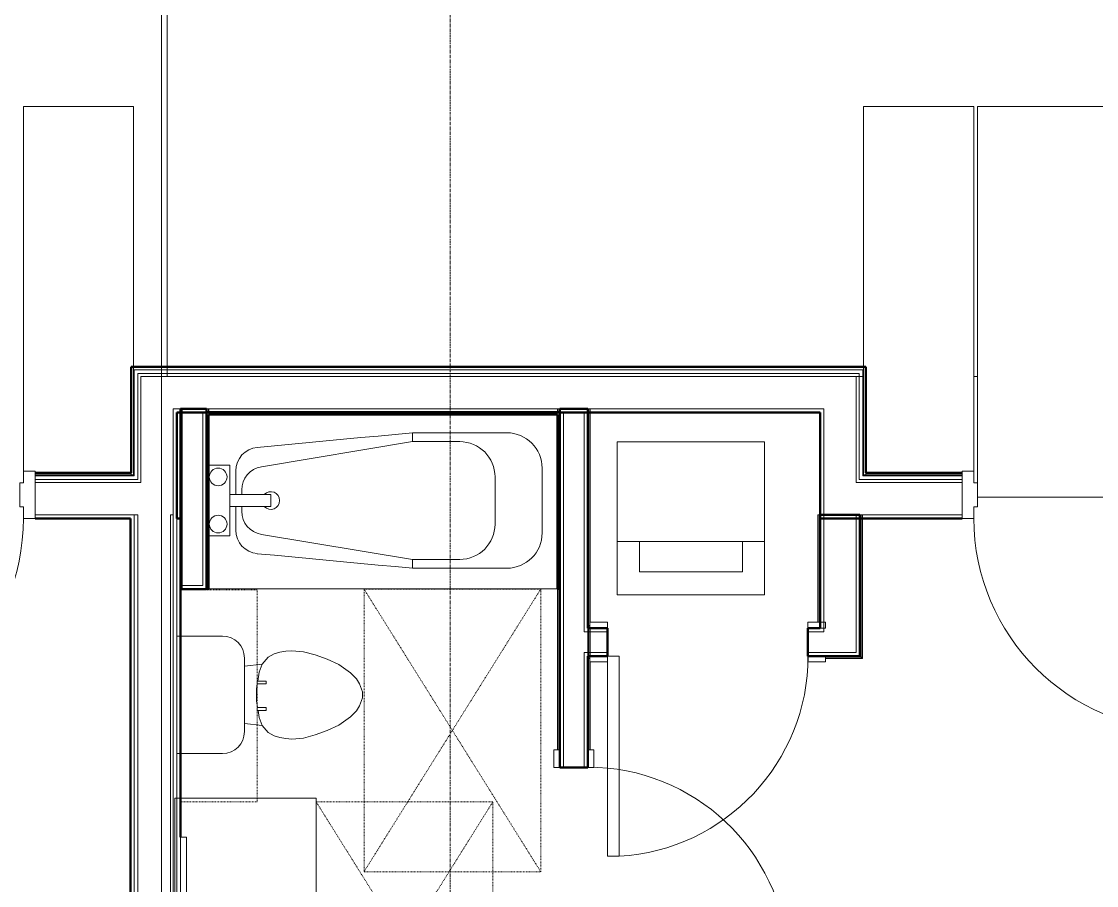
# Model space of a CAD drawing. Header units: inches. Extents: x -4235 to -464, y 9767 to 12344.
# Drawn here: x -3227.1 to -3044.6, y 11560.3 to 11707 of the extents above; entities that cross this region are included whole.
import ezdxf

# ---------------------------------------------------------------- set-up
doc = ezdxf.new("R2010")
doc.units = ezdxf.units.IN
doc.header["$MEASUREMENT"] = 0
doc.linetypes.add('Dash', pattern=[0.25, 0.125, -0.125])
doc.linetypes.add('Grid Line 1_2_', pattern=[0.875, 0.5, -0.125, 0.125, -0.125])
for name, color, linetype, lineweight in [('0-1', 7, 'Continuous', 5), ('0-2', 10, 'Continuous', 9), ('0-3', 7, 'Continuous', 9), ('A-DOOR-1', 7, 'Continuous', 9), ('A-DOOR-2', 130, 'Continuous', 20), ('A-DOOR-FRAM-1', 130, 'Continuous', 20), ('A-FLOR-2', 254, 'Continuous', 9), ('A-FLOR-3', 7, 'Continuous', 9), ('A-FLOR-4', 192, 'Continuous', 9), ('A-GENM-HDLN-1', 7, 'Dash', 9), ('A-WALL-1', 250, 'Continuous', 50), ('A-WALL-2', 50, 'Continuous', 13), ('A-WALL-3', 10, 'Continuous', 9), ('A-WALL-4', 254, 'Continuous', 9), ('A-WALL-5', 7, 'Continuous', 9), ('I-WALL-1', 250, 'Continuous', 50), ('I-WALL-2', 10, 'Continuous', 9), ('I-WALL-3', 254, 'Continuous', 9), ('P-SANR-FIXT-1', 7, 'Continuous', 9), ('P-SANR-FIXT-2', 254, 'Continuous', 9), ('P-SANR-FIXT-3', 10, 'Continuous', 9), ('Q-CASE-1', 254, 'Continuous', 9), ('Q-CASE-2', 7, 'Continuous', 9), ('Q-CASE-3', 7, 'Dash', 9), ('Q-CASE-4', 10, 'Continuous', 9), ('S-GRID-1', 1, 'Grid Line 1_2_', 9)]:
    doc.layers.add(name, color=color, linetype=linetype, lineweight=lineweight)

# ---------------------------------------------------------------- blocks, each defined once
blk = doc.blocks.new('Basic Wall _ INT - W4BØF - _5_8 GYP - 2X4 WOOD_BATT_ - 5_8 GYP_ - ___-2682511-BACKGROUND - 2ND FLOOR')
at = {"layer": 'A-WALL-3'}
for p, q in [((-3136.05, 11641.24), (-3136.11, 11641.24)), ((-3136.11, 11641.24), (-3135.82, 11641.24)), ((-3135.9, 11641.24), (-3136.05, 11641.24)), ((-3136.05, 11641.24), (-3136.05, 11640.65)), ((-3135.84, 11641.24), (-3135.9, 11641.24)), ((-3135.82, 11641.24), (-3135.74, 11641.24)), ((-3135.74, 11641.24), (-3135.7, 11641.24)), ((-3135.7, 11641.24), (-3135.72, 11641.24)), ((-3135.7, 11640.65), (-3135.7, 11641.24)), ((-3135.7, 11580.31), (-3135.7, 11583.31)), ((-3135.7, 11543.31), (-3135.7, 11546.31)), ((-3136.05, 11515.35), (-3136.05, 11515.23)), ((-3136.05, 11515.23), (-3136.05, 11515.14)), ((-3136.05, 11515.14), (-3136.05, 11515.08)), ((-3136.05, 11514.94), (-3136.05, 11510.19)), ((-3135.7, 11510.19), (-3135.7, 11514.94)), ((-3136.05, 11510.04), (-3136.05, 11509.99)), ((-3136.05, 11509.98), (-3136.05, 11509.9)), ((-3136.05, 11509.89), (-3136.05, 11509.78)), ((-3136.11, 11481.03), (-3136.05, 11481.09)), ((-3136.05, 11481.09), (-3135.9, 11481.23)), ((-3135.9, 11481.24), (-3135.84, 11481.3)), ((-3135.72, 11481.42), (-3135.7, 11481.44))]:
    blk.add_line(p, q, dxfattribs=at)
at = {"layer": 'A-WALL-4'}
for p, q in [((-3136.11, 11641.24), (-3136.11, 11640.65)), ((-3135.82, 11641.24), (-3135.82, 11640.65)), ((-3136.05, 11610.65), (-3136.05, 11583.31)), ((-3135.7, 11583.31), (-3135.7, 11610.65)), ((-3136.05, 11543.31), (-3136.05, 11515.35)), ((-3135.7, 11514.94), (-3135.7, 11543.31)), ((-3136.11, 11515.35), (-3136.11, 11515.23)), ((-3136.11, 11515.23), (-3136.11, 11515.14)), ((-3136.11, 11515.14), (-3136.11, 11515.08)), ((-3136.11, 11514.94), (-3136.11, 11510.19)), ((-3135.82, 11514.94), (-3135.82, 11514.33)), ((-3135.82, 11514.31), (-3135.82, 11510.21)), ((-3136.11, 11510.04), (-3136.11, 11509.99)), ((-3136.11, 11509.98), (-3136.11, 11509.9)), ((-3136.11, 11509.89), (-3136.11, 11509.78)), ((-3135.7, 11481.44), (-3135.7, 11510.19)), ((-3136.05, 11509.78), (-3136.05, 11481.09))]:
    blk.add_line(p, q, dxfattribs=at)
at = {"layer": 'A-WALL-5'}
for p, q in [((-3136.11, 11610.65), (-3136.11, 11583.31)), ((-3135.82, 11610.65), (-3135.82, 11583.31)), ((-3136.11, 11543.31), (-3136.11, 11515.35)), ((-3135.82, 11543.31), (-3135.82, 11514.94)), ((-3135.82, 11510.19), (-3135.82, 11481.31)), ((-3136.11, 11509.78), (-3136.11, 11481.03))]:
    blk.add_line(p, q, dxfattribs=at)
at = {"layer": 'A-WALL-5', "flags": 128}
for points in [[(-3135.82, 11481.31), (-3135.84, 11481.29), (-3135.9, 11481.24), (-3135.99, 11481.15), (-3136.11, 11481.03)], [(-3135.74, 11481.4), (-3135.76, 11481.38), (-3135.78, 11481.36), (-3135.8, 11481.34), (-3135.81, 11481.33), (-3135.82, 11481.32), (-3135.82, 11481.31)]]:
    blk.add_lwpolyline(points, dxfattribs=at)
blk = doc.blocks.new('Basic Wall _ INT - W4BØF - _5_8 GYP - 2X4 WOOD_BATT_ - 5_8 GYP_ - ___-2682512-BACKGROUND - 2ND FLOOR')
at = {"layer": 'A-WALL-3'}
for p, q in [((-3130.95, 11641.24), (-3130.91, 11641.24)), ((-3130.92, 11641.24), (-3130.95, 11641.24)), ((-3130.95, 11640.61), (-3130.95, 11641.24)), ((-3130.91, 11641.24), (-3130.82, 11641.24)), ((-3130.82, 11641.24), (-3130.54, 11641.24)), ((-3130.75, 11641.24), (-3130.81, 11641.24)), ((-3130.6, 11641.24), (-3130.74, 11641.24)), ((-3130.54, 11641.24), (-3130.6, 11641.24)), ((-3130.6, 11641.24), (-3130.6, 11640.61)), ((-3130.95, 11599.24), (-3130.95, 11603.99)), ((-3130.6, 11603.99), (-3130.6, 11599.24)), ((-3130.95, 11580.31), (-3130.95, 11583.31)), ((-3130.95, 11543.69), (-3130.95, 11544.4)), ((-3130.95, 11543.31), (-3130.95, 11543.69)), ((-3130.95, 11538.94), (-3130.95, 11543.31)), ((-3130.6, 11543.31), (-3130.6, 11538.94)), ((-3130.6, 11538.79), (-3130.6, 11538.74)), ((-3130.6, 11538.73), (-3130.6, 11538.65)), ((-3130.6, 11538.63), (-3130.6, 11538.53)), ((-3130.6, 11515.34), (-3130.6, 11515.23)), ((-3130.95, 11510.19), (-3130.95, 11514.94)), ((-3130.6, 11515.22), (-3130.6, 11515.14)), ((-3130.6, 11515.13), (-3130.6, 11515.08)), ((-3130.6, 11514.94), (-3130.6, 11514.31)), ((-3130.6, 11514.29), (-3130.6, 11510.81)), ((-3130.6, 11510.81), (-3130.6, 11510.19)), ((-3130.6, 11510.04), (-3130.6, 11509.99)), ((-3130.6, 11509.97), (-3130.6, 11509.9)), ((-3130.6, 11509.88), (-3130.6, 11509.78)), ((-3130.95, 11486.19), (-3130.92, 11486.21)), ((-3130.81, 11486.33), (-3130.75, 11486.39)), ((-3130.74, 11486.4), (-3130.6, 11486.54)), ((-3130.6, 11486.54), (-3130.54, 11486.6))]:
    blk.add_line(p, q, dxfattribs=at)
at = {"layer": 'A-WALL-4'}
for p, q in [((-3130.82, 11640.61), (-3130.82, 11641.24)), ((-3130.54, 11641.24), (-3130.54, 11640.61)), ((-3130.95, 11603.99), (-3130.95, 11640.61)), ((-3130.6, 11640.61), (-3130.6, 11604.99)), ((-3130.82, 11603.39), (-3130.82, 11603.99)), ((-3130.82, 11599.26), (-3130.82, 11603.36)), ((-3130.54, 11603.99), (-3130.54, 11599.24)), ((-3130.95, 11583.31), (-3130.95, 11599.24)), ((-3130.6, 11598.25), (-3130.6, 11583.31)), ((-3130.82, 11539.56), (-3130.82, 11543.31)), ((-3130.54, 11543.31), (-3130.54, 11538.94)), ((-3130.82, 11538.94), (-3130.82, 11539.54)), ((-3130.95, 11514.94), (-3130.95, 11538.94)), ((-3130.6, 11538.53), (-3130.6, 11515.35)), ((-3130.54, 11538.79), (-3130.54, 11538.74)), ((-3130.54, 11538.73), (-3130.54, 11538.65)), ((-3130.54, 11538.63), (-3130.54, 11538.53)), ((-3130.54, 11515.34), (-3130.54, 11515.23)), ((-3130.82, 11514.31), (-3130.82, 11514.94)), ((-3130.82, 11510.81), (-3130.82, 11514.31)), ((-3130.54, 11515.22), (-3130.54, 11515.14)), ((-3130.54, 11515.13), (-3130.54, 11515.08)), ((-3130.54, 11514.93), (-3130.54, 11514.31)), ((-3130.54, 11514.29), (-3130.54, 11510.81)), ((-3130.95, 11486.19), (-3130.95, 11510.19)), ((-3130.82, 11510.19), (-3130.82, 11510.81)), ((-3130.54, 11510.81), (-3130.54, 11510.19)), ((-3130.54, 11510.04), (-3130.54, 11509.99)), ((-3130.54, 11509.97), (-3130.54, 11509.9)), ((-3130.54, 11509.88), (-3130.54, 11509.78)), ((-3130.6, 11509.78), (-3130.6, 11486.54))]:
    blk.add_line(p, q, dxfattribs=at)
at = {"layer": 'A-WALL-5'}
for p, q in [((-3130.82, 11603.99), (-3130.82, 11640.61)), ((-3130.54, 11640.61), (-3130.54, 11604.99)), ((-3130.82, 11583.31), (-3130.82, 11599.24)), ((-3130.54, 11598.24), (-3130.54, 11583.31)), ((-3130.82, 11514.94), (-3130.82, 11538.94)), ((-3130.54, 11538.53), (-3130.54, 11515.35)), ((-3130.82, 11486.31), (-3130.82, 11510.19)), ((-3130.54, 11509.78), (-3130.54, 11486.6))]:
    blk.add_line(p, q, dxfattribs=at)
at = {"layer": 'A-WALL-5', "flags": 128}
for points in [[(-3130.82, 11486.31), (-3130.83, 11486.31), (-3130.83, 11486.3), (-3130.85, 11486.29), (-3130.86, 11486.27), (-3130.88, 11486.25), (-3130.91, 11486.23)], [(-3130.54, 11486.6), (-3130.65, 11486.48), (-3130.75, 11486.39), (-3130.8, 11486.33), (-3130.82, 11486.31)]]:
    blk.add_lwpolyline(points, dxfattribs=at)
blk = doc.blocks.new('SWING - SINGLE - FLUSH - 2-10 x 6-8 - PRIVACY-3199407-BACKGROUND - 2ND FLOOR')
at = {"layer": 'A-DOOR-1'}
blk.add_arc((17, 2.37), 34.07, 93.3657, 180, dxfattribs=at)
at = {"layer": 'A-DOOR-2'}
for p, q in [((15, 2.37), (15, 36.38)), ((17, 36.38), (15, 36.38)), ((17, 2.37), (17, 36.38)), ((17, 2.37), (15, 2.37))]:
    blk.add_line(p, q, dxfattribs=at)
at = {"layer": 'A-DOOR-FRAM-1'}
for p, q in [((-17, 3.37), (-20, 3.37)), ((-20, 3.37), (-20, 2.37)), ((-20, 2.37), (-17, 2.37)), ((-17, 2.37), (-17, 3.37)), ((20, 3.37), (17, 3.37)), ((17, 3.37), (17, 2.37)), ((17, 2.37), (20, 2.37)), ((20, 2.37), (20, 3.37)), ((-17, -2.38), (-20, -2.38)), ((-20, -2.38), (-20, -3.38)), ((-20, -3.38), (-17, -3.38)), ((-17, -3.38), (-17, -2.38)), ((20, -2.38), (17, -2.38)), ((17, -2.38), (17, -3.38)), ((17, -3.38), (20, -3.38)), ((20, -3.38), (20, -2.38))]:
    blk.add_line(p, q, dxfattribs=at)
blk = doc.blocks.new('Basic Wall _ INT - W6BØF - _5_8 GYP - 2X6 WOOD_BATT_ - 5_8 GYP_ - ___-2695674-BACKGROUND - 2ND FLOOR')
at = {"layer": 'A-WALL-3'}
for p, q in [((-3084.75, 11623.24), (-3084.71, 11623.24)), ((-3084.72, 11623.24), (-3084.75, 11623.24)), ((-3084.75, 11622.61), (-3084.75, 11623.24)), ((-3084.71, 11623.24), (-3084.62, 11623.24)), ((-3084.62, 11623.24), (-3084.34, 11623.24)), ((-3084.55, 11623.24), (-3084.61, 11623.24)), ((-3084.4, 11623.24), (-3084.54, 11623.24)), ((-3084.34, 11623.24), (-3084.4, 11623.24)), ((-3084.4, 11623.24), (-3084.4, 11622.61)), ((-3084.75, 11599.24), (-3084.72, 11599.22)), ((-3084.61, 11599.1), (-3084.55, 11599.04)), ((-3084.54, 11599.03), (-3084.4, 11598.89)), ((-3084.4, 11598.89), (-3084.34, 11598.83))]:
    blk.add_line(p, q, dxfattribs=at)
at = {"layer": 'A-WALL-4'}
for p, q in [((-3084.62, 11622.61), (-3084.62, 11623.24)), ((-3084.34, 11623.24), (-3084.34, 11622.61)), ((-3084.75, 11599.24), (-3084.75, 11622.61)), ((-3084.4, 11622.61), (-3084.4, 11598.89))]:
    blk.add_line(p, q, dxfattribs=at)
at = {"layer": 'A-WALL-5'}
for p, q in [((-3084.62, 11599.11), (-3084.62, 11622.61)), ((-3084.34, 11622.61), (-3084.34, 11598.83)), ((-3084.71, 11599.2), (-3084.75, 11599.24))]:
    blk.add_line(p, q, dxfattribs=at)
at = {"layer": 'A-WALL-5', "flags": 128}
for points in [[(-3084.62, 11599.11), (-3084.63, 11599.12), (-3084.63, 11599.13), (-3084.65, 11599.14), (-3084.66, 11599.16), (-3084.68, 11599.18), (-3084.71, 11599.2)], [(-3084.34, 11598.83), (-3084.45, 11598.95), (-3084.55, 11599.04), (-3084.6, 11599.09), (-3084.62, 11599.11)]]:
    blk.add_lwpolyline(points, dxfattribs=at)
blk = doc.blocks.new('Basic Wall _ INT - W6BØF - _5_8 GYP - 2X6 WOOD_BATT_ - 5_8 GYP_ - ___-2695675-BACKGROUND - 2ND FLOOR')
at = {"layer": 'A-WALL-3'}
blk.add_line((-3091.5, 11622.61), (-3091.5, 11623.24), dxfattribs=at)
at = {"layer": 'A-WALL-4'}
for p, q in [((-3091.85, 11623.24), (-3091.91, 11623.24)), ((-3091.7, 11623.24), (-3091.85, 11623.24)), ((-3091.85, 11623.24), (-3091.85, 11604.99)), ((-3091.64, 11623.24), (-3091.7, 11623.24)), ((-3091.5, 11623.24), (-3091.52, 11623.24)), ((-3091.5, 11604.99), (-3091.5, 11622.61))]:
    blk.add_line(p, q, dxfattribs=at)
at = {"layer": 'A-WALL-5'}
for p, q in [((-3091.91, 11623.24), (-3091.62, 11623.24)), ((-3091.91, 11623.24), (-3091.91, 11604.99)), ((-3091.62, 11623.24), (-3091.62, 11604.99)), ((-3091.62, 11623.24), (-3091.54, 11623.24)), ((-3091.54, 11623.24), (-3091.5, 11623.24))]:
    blk.add_line(p, q, dxfattribs=at)
blk = doc.blocks.new('Basic Wall _ INT - W4BØF - _5_8 GYP - 2X4 WOOD_BATT_ - 5_8 GYP_ - ___-2682524-BACKGROUND - 2ND FLOOR')
at = {"layer": 'A-WALL-3'}
for p, q in [((-3130.95, 11604.11), (-3130.95, 11604.4)), ((-3130.95, 11604.4), (-3130.95, 11604.34)), ((-3130.95, 11604.34), (-3130.95, 11604.2)), ((-3130.95, 11604.19), (-3130.95, 11604.13)), ((-3130.95, 11604.05), (-3130.95, 11604.11)), ((-3130.95, 11604.01), (-3130.95, 11603.99)), ((-3130.71, 11604.34), (-3130.65, 11604.34))]:
    blk.add_line(p, q, dxfattribs=at)
at = {"layer": 'A-WALL-4'}
for p, q in [((-3130.95, 11604.03), (-3130.95, 11604.05)), ((-3130.95, 11603.99), (-3130.95, 11604.03)), ((-3130.62, 11603.99), (-3130.95, 11603.99)), ((-3130.71, 11604.4), (-3130.65, 11604.4))]:
    blk.add_line(p, q, dxfattribs=at)
at = {"layer": 'A-WALL-5'}
blk.add_line((-3130.62, 11604.11), (-3130.95, 11604.11), dxfattribs=at)
blk = doc.blocks.new('Basic Wall _ INT - W4BØF - _5_8 GYP - 2X4 WOOD_BATT_ - 5_8 GYP_ - ___-2682523-BACKGROUND - 2ND FLOOR')
at = {"layer": 'A-WALL-3'}
for p, q in [((-3130.95, 11599.24), (-3130.95, 11599.22)), ((-3130.95, 11599.11), (-3130.95, 11599.18)), ((-3130.95, 11598.83), (-3130.95, 11599.11)), ((-3130.95, 11599.1), (-3130.95, 11599.04)), ((-3130.95, 11599.03), (-3130.95, 11598.89)), ((-3130.95, 11598.89), (-3130.95, 11598.83)), ((-3130.72, 11598.89), (-3130.65, 11598.89)), ((-3090.62, 11599.24), (-3093.62, 11599.24)), ((-3084.72, 11599.22), (-3084.75, 11599.24)), ((-3084.55, 11599.04), (-3084.61, 11599.1)), ((-3084.4, 11598.89), (-3084.54, 11599.03)), ((-3084.34, 11598.83), (-3084.4, 11598.89))]:
    blk.add_line(p, q, dxfattribs=at)
at = {"layer": 'A-WALL-4'}
for p, q in [((-3130.95, 11599.2), (-3130.95, 11599.24)), ((-3130.62, 11599.24), (-3130.95, 11599.24)), ((-3130.95, 11599.18), (-3130.95, 11599.2)), ((-3130.72, 11598.83), (-3130.65, 11598.83)), ((-3084.75, 11599.24), (-3090.62, 11599.24)), ((-3090.62, 11598.89), (-3084.4, 11598.89))]:
    blk.add_line(p, q, dxfattribs=at)
at = {"layer": 'A-WALL-5'}
for p, q in [((-3130.95, 11599.11), (-3130.62, 11599.11)), ((-3090.62, 11599.11), (-3084.62, 11599.11)), ((-3090.62, 11598.83), (-3084.34, 11598.83)), ((-3084.75, 11599.24), (-3084.71, 11599.2))]:
    blk.add_line(p, q, dxfattribs=at)
at = {"layer": 'A-WALL-5', "flags": 128}
for points in [[(-3084.71, 11599.2), (-3084.68, 11599.18), (-3084.66, 11599.16), (-3084.65, 11599.14), (-3084.63, 11599.13), (-3084.63, 11599.12), (-3084.62, 11599.11)], [(-3084.62, 11599.11), (-3084.6, 11599.09), (-3084.55, 11599.04), (-3084.45, 11598.95), (-3084.34, 11598.83)]]:
    blk.add_lwpolyline(points, dxfattribs=at)
blk = doc.blocks.new('Stacked Washer and Dryer - 26_x25_ - Private-1372850-BACKGROUND - 2ND FLOOR')
at = {"layer": 'P-SANR-FIXT-1'}
for p, q in [((0, 12.5), (26, 12.5)), ((0, 12.5), (0, -12.5)), ((16.90625, -12.5), (16.90625, 12.5)), ((26, 12.5), (26, -12.5)), ((22.09375, 8.75), (16.90625, 8.75)), ((22.09375, -8.75), (22.09375, 8.75)), ((16.90625, -8.75), (22.09375, -8.75)), ((26, -12.5), (0, -12.5))]:
    blk.add_line(p, q, dxfattribs=at)
blk = doc.blocks.new('Toilet-Domestic-3D - Toilet-Domestic-3D-V134-BACKGROUND - 2ND FLOOR')
at = {"layer": 'P-SANR-FIXT-1'}
for p, q in [((-9.98, 11.75), (-9.98, 18.85)), ((9.98, 18.85), (9.98, 11.75)), ((6.25, 8.02), (-6.25, 8.02)), ((-4.86, 8.02), (-5.21, 5)), ((4.86, 8.02), (5.21, 5)), ((-3.84, 5.5), (-5.21, 5)), ((-2.65, 5.71), (-3.84, 5.5)), ((-1, 6), (-2.16, 5.8)), ((1, 6), (-1, 6)), ((1.85, 5.85), (1, 6)), ((3.84, 5.5), (2.34, 5.76)), ((5.21, 5), (3.84, 5.5)), ((-6.4, 4), (-6.97, 3)), ((-5.21, 5), (-6.4, 4)), ((6.4, 4), (5.21, 5)), ((6.97, 3), (6.4, 4)), ((-7.24, 2), (-7.41, 1)), ((-6.97, 3), (-7.24, 2)), ((7.24, 2), (6.97, 3)), ((7.41, 1), (7.24, 2)), ((-7.41, 1), (-7.5, 0)), ((-7.5, 0), (-7.33, -1.99)), ((7.33, -1.99), (7.5, 0)), ((7.5, 0), (7.41, 1)), ((-7.33, -1.99), (-6.79, -4)), ((6.79, -4), (7.33, -1.99)), ((-6.79, -4), (-6.06, -6)), ((6.06, -6), (6.79, -4)), ((-6.06, -6), (-5.13, -8)), ((5.13, -8), (6.06, -6)), ((-5.13, -8), (-3.74, -10)), ((3.74, -10), (5.13, -8)), ((-3.74, -10), (-2.74, -11)), ((2.74, -11), (3.74, -10)), ((-2.74, -11), (-1.87, -11.5)), ((-1.87, -11.5), (-0.5, -12)), ((-0.5, -12), (0.5, -12)), ((0.5, -12), (1.87, -11.5)), ((1.87, -11.5), (2.74, -11))]:
    blk.add_line(p, q, dxfattribs=at)
for centre, start, end in [((-6.25, 11.75), 180, 270), ((6.25, 11.75), 270, 360)]:
    blk.add_arc(centre, 3.73, start, end, dxfattribs=at)
at = {"layer": 'P-SANR-FIXT-2'}
for p, q in [((-9.98, 18.85), (-9.98, 19.48)), ((9.98, 19.48), (9.98, 18.85))]:
    blk.add_line(p, q, dxfattribs=at)
at = {"layer": 'P-SANR-FIXT-3'}
blk.add_line((-9.98, 19.48), (9.98, 19.48), dxfattribs=at)
blk = doc.blocks.new('Bath Vanity - Bath Vanity 60_-V137-BACKGROUND - 2ND FLOOR')
at = {"layer": 'Q-CASE-1'}
for p, q in [((-29.26, 1), (-29.26, 0)), ((30.74, 0), (30.74, 1)), ((-29.26, 0), (30.74, 0))]:
    blk.add_line(p, q, dxfattribs=at)
at = {"layer": 'Q-CASE-2'}
for p, q in [((30.74, 24), (-29.26, 24)), ((-29.26, 24), (-29.26, 1)), ((30.74, 1), (30.74, 24))]:
    blk.add_line(p, q, dxfattribs=at)
blk = doc.blocks.new('Bath Tub - Maestro - 60_x30_-V136-BACKGROUND - 2ND FLOOR')
at = {"layer": 'P-SANR-FIXT-1'}
for p, q in [((35, 26.5), (51, 26.5)), ((35, 26.5), (35, 25)), ((35, 25), (9.35, 20.74)), ((43, 25), (35, 25)), ((4, 21), (0.37, 21)), ((4, 16), (4, 21)), ((57, 20.5), (57, 9.5)), ((5, 16), (5, 20.04)), ((49, 11), (49, 19)), ((6, 16.8), (6, 16)), ((4, 14), (4, 16)), ((4, 16), (10.94, 16)), ((10.94, 14), (10.94, 16)), ((4, 9), (4, 14)), ((10.94, 14), (4, 14)), ((5, 9.96), (5, 14)), ((6, 14), (6, 13.2)), ((9.35, 9.26), (35, 5)), ((0.37, 9), (4, 9)), ((35, 3.5), (35, 5)), ((35, 5), (43, 5)), ((51, 3.5), (35, 3.5)), ((0.37, 0), (59.62, 0))]:
    blk.add_line(p, q, dxfattribs=at)
at = {"layer": 'P-SANR-FIXT-1', "flags": 128}
for points in [[(8.63, 24.03), (11.56, 24.3), (14.49, 24.58), (17.42, 24.85), (20.35, 25.13), (23.28, 25.4), (26.21, 25.68), (29.14, 25.95), (32.07, 26.23), (35, 26.5)], [(35, 3.5), (32.07, 3.77), (29.14, 4.05), (26.21, 4.32), (23.28, 4.6), (20.35, 4.87), (17.42, 5.15), (14.49, 5.42), (11.56, 5.7), (8.63, 5.97)]]:
    blk.add_lwpolyline(points, dxfattribs=at)
at = {"layer": 'P-SANR-FIXT-1'}
for centre, radius, start, end in [((51, 20.5), 6, 360, 90), ((9, 20.04), 4, 95.3558, 180), ((43, 19), 6, 360, 90), ((2, 19), 1.5, 360, 180), ((10, 16.8), 4, 99.4223, 180), ((2, 19), 1.5, 180, 360), ((10.94, 15), 1.5, 360, 137.9289), ((10.94, 15), 1.5, 222.0711, 360), ((10, 13.2), 4, 180, 260.5777), ((2, 11), 1.5, 360, 180), ((2, 11), 1.5, 180, 360), ((43, 11), 6, 270, 0), ((9, 9.96), 4, 180, 264.6442), ((51, 9.5), 6, 270, 360)]:
    blk.add_arc(centre, radius, start, end, dxfattribs=at)
at = {"layer": 'P-SANR-FIXT-2'}
for p, q in [((0.37, 21), (0, 21)), ((0, 9), (0.37, 9)), ((0, 0), (0.37, 0)), ((59.62, 0), (60, 0))]:
    blk.add_line(p, q, dxfattribs=at)
at = {"layer": 'P-SANR-FIXT-3'}
for p, q in [((60, 30), (0, 30)), ((0, 29.97), (0, 21)), ((60, 0), (60, 29.97)), ((0, 21), (0, 9)), ((0, 21), (0, 9)), ((0, 9), (0, 0))]:
    blk.add_line(p, q, dxfattribs=at)
blk = doc.blocks.new('ADA Clearances - 30_x48_-3054095-BACKGROUND - 2ND FLOOR')
at = {"layer": 'A-GENM-HDLN-1'}
for p, q in [((15, -24), (-15, 24)), ((-15, -24), (15, 24)), ((15, 24), (-15, 24)), ((-15, 24), (-15, -24)), ((15, -24), (15, 24)), ((-15, -24), (15, -24))]:
    blk.add_line(p, q, dxfattribs=at)
blk = doc.blocks.new('ADA Clearances - 30_x48_-V133-BACKGROUND - 2ND FLOOR')
at = {"layer": 'A-GENM-HDLN-1'}
for p, q in [((15, -24), (-15, 24)), ((-15, -24), (15, 24)), ((15, 24), (-15, 24)), ((15, -24), (15, 24)), ((-15, -24), (15, -24))]:
    blk.add_line(p, q, dxfattribs=at)
blk = doc.blocks.new('BATHROOM MIRROR - BATHROOM MIRROR 48_-3123886-BACKGROUND - 2ND FLOOR')
at = {"layer": 'Q-CASE-2'}
for p, q in [((-23.26, -23), (24.74, -23)), ((-23.26, -23), (-23.26, -24)), ((24.74, -24), (24.74, -23)), ((24.74, -24), (-23.26, -24))]:
    blk.add_line(p, q, dxfattribs=at)
at = {"layer": 'Q-CASE-4'}
blk.add_line((21.74, -24), (-20.26, -24), dxfattribs=at)
blk = doc.blocks.new('300 Series Wall Hung Cabinet_326 - 36_-2909953-BACKGROUND - 2ND FLOOR')
at = {"layer": 'Q-CASE-2'}
for p, q in [((-2.01, 14.69), (-2.5, 14.69)), ((-2.5, 14.69), (-2.5, 13.19)), ((-2.01, 13.19), (-2.01, 14.69)), ((2.49, 14.69), (2, 14.69)), ((2, 14.69), (2, 13.19)), ((2.49, 13.19), (2.49, 14.69)), ((-2.01, 13.19), (-2.5, 13.19)), ((2.49, 13.19), (2, 13.19))]:
    blk.add_line(p, q, dxfattribs=at)
at = {"layer": 'Q-CASE-3'}
for p, q in [((-18, 0.19), (-18, 13.19)), ((-18, 13.19), (18, 13.19)), ((18, 13.19), (18, 0.19)), ((18, 0.19), (-18, 0.19))]:
    blk.add_line(p, q, dxfattribs=at)
blk = doc.blocks.new('Basic Wall _ INT - W4FØF - INT - _5_8 GYP - 2X4 WOOD_BATT__ - ___-3084692-BACKGROUND - 2ND FLOOR')
at = {"layer": 'A-WALL-3'}
for p, q in [((-3195.7, 11641.24), (-3195.66, 11641.24)), ((-3195.67, 11641.24), (-3195.7, 11641.24)), ((-3195.7, 11641.24), (-3195.7, 11640.65)), ((-3195.66, 11641.24), (-3195.63, 11641.24)), ((-3195.63, 11641.24), (-3195.61, 11641.24)), ((-3195.61, 11641.24), (-3195.57, 11641.24)), ((-3195.57, 11641.24), (-3195.29, 11641.24)), ((-3195.5, 11641.24), (-3195.56, 11641.24)), ((-3195.35, 11641.24), (-3195.49, 11641.24)), ((-3195.29, 11641.24), (-3195.35, 11641.24)), ((-3195.35, 11640.65), (-3195.35, 11641.24))]:
    blk.add_line(p, q, dxfattribs=at)
at = {"layer": 'A-WALL-4'}
for p, q in [((-3195.57, 11640.65), (-3195.57, 11641.24)), ((-3195.29, 11640.65), (-3195.29, 11641.24)), ((-3195.7, 11610.61), (-3195.67, 11610.61)), ((-3195.56, 11610.61), (-3195.5, 11610.61)), ((-3195.49, 11610.61), (-3195.35, 11610.61)), ((-3195.35, 11610.61), (-3195.29, 11610.61))]:
    blk.add_line(p, q, dxfattribs=at)
at = {"layer": 'A-WALL-5'}
for p, q in [((-3195.66, 11610.61), (-3195.7, 11610.61)), ((-3195.57, 11610.61), (-3195.66, 11610.61)), ((-3195.29, 11610.61), (-3195.57, 11610.61))]:
    blk.add_line(p, q, dxfattribs=at)
blk = doc.blocks.new('CTR - 1st Phase - Unit Layouts_rvt-1-BACKGROUND - 2ND FLOOR')
at = {"layer": 'A-WALL-1'}
for p, q in [((-3199.82, 11641.24), (-3200.07, 11641.24)), ((-3200.07, 11641.24), (-3200.07, 11610.61)), ((-3196.32, 11641.24), (-3199.82, 11641.24)), ((-3195.7, 11641.24), (-3196.32, 11641.24)), ((-3195.7, 11610.61), (-3195.7, 11641.24)), ((-3135.7, 11641.24), (-3135.7, 11580.31)), ((-3135.07, 11641.24), (-3135.7, 11641.24)), ((-3131.57, 11641.24), (-3135.07, 11641.24)), ((-3130.95, 11641.24), (-3131.57, 11641.24)), ((-3130.95, 11603.99), (-3130.95, 11641.24)), ((-3135.7, 11640.65), (-3195.7, 11640.65)), ((-3195.7, 11640.65), (-3195.7, 11640.27)), ((-3195.7, 11640.27), (-3195.7, 11610.65)), ((-3195.32, 11640.27), (-3136.07, 11640.27)), ((-3195.32, 11610.65), (-3195.32, 11640.27)), ((-3136.07, 11640.27), (-3136.07, 11610.65)), ((-3135.7, 11640.27), (-3135.7, 11640.65)), ((-3135.7, 11610.65), (-3135.7, 11640.27)), ((-3091.5, 11623.24), (-3091.5, 11603.99)), ((-3084.75, 11623.24), (-3091.5, 11623.24)), ((-3084.75, 11603.99), (-3084.75, 11623.24)), ((-3200.07, 11610.61), (-3199.82, 11610.61)), ((-3199.82, 11610.61), (-3196.32, 11610.61)), ((-3196.32, 11610.61), (-3195.7, 11610.61)), ((-3195.7, 11610.65), (-3195.32, 11610.65)), ((-3136.07, 11610.65), (-3135.7, 11610.65)), ((-3127.62, 11603.99), (-3130.95, 11603.99)), ((-3127.62, 11599.24), (-3127.62, 11603.99)), ((-3091.5, 11603.99), (-3093.62, 11603.99)), ((-3093.62, 11603.99), (-3093.62, 11599.24)), ((-3084.75, 11599.86), (-3084.75, 11603.99)), ((-3084.75, 11599.24), (-3084.75, 11599.86)), ((-3130.95, 11580.31), (-3130.95, 11599.24)), ((-3130.95, 11599.24), (-3127.62, 11599.24)), ((-3093.62, 11599.24), (-3084.75, 11599.24)), ((-3135.7, 11580.31), (-3130.95, 11580.31))]:
    blk.add_line(p, q, dxfattribs=at)
at = {"layer": 'A-WALL-2'}
for p, q in [((-3199.82, 11640.61), (-3199.82, 11641.24)), ((-3199.82, 11641.24), (-3199.82, 11640.61)), ((-3196.32, 11640.61), (-3199.82, 11640.61)), ((-3199.82, 11640.61), (-3199.82, 11611.24)), ((-3196.32, 11640.61), (-3196.32, 11611.24)), ((-3135.07, 11580.31), (-3135.07, 11640.61)), ((-3135.07, 11640.61), (-3131.57, 11640.61)), ((-3131.57, 11603.36), (-3131.57, 11640.61)), ((-3090.87, 11603.99), (-3090.87, 11623.24)), ((-3085.37, 11603.99), (-3085.37, 11623.24)), ((-3199.82, 11611.24), (-3196.32, 11611.24)), ((-3199.82, 11610.61), (-3199.82, 11611.24)), ((-3199.82, 11611.24), (-3199.82, 11610.61)), ((-3130.95, 11603.36), (-3131.57, 11603.36)), ((-3127.62, 11603.36), (-3130.95, 11603.36)), ((-3090.87, 11603.36), (-3093.62, 11603.36)), ((-3090.87, 11603.99), (-3090.87, 11603.36)), ((-3085.37, 11603.99), (-3085.37, 11603.36)), ((-3085.37, 11603.36), (-3085.37, 11599.86)), ((-3131.57, 11580.31), (-3131.57, 11599.86)), ((-3130.95, 11599.86), (-3131.57, 11599.86)), ((-3127.62, 11599.86), (-3130.95, 11599.86)), ((-3085.37, 11599.86), (-3093.62, 11599.86))]:
    blk.add_line(p, q, dxfattribs=at)
at = {"layer": 'A-WALL-3'}
for p, q in [((-3200.07, 11641.24), (-3195.7, 11641.24)), ((-3200.07, 11641.24), (-3200.07, 11640.61)), ((-3195.7, 11640.65), (-3195.7, 11641.24)), ((-3135.7, 11641.24), (-3135.7, 11640.65)), ((-3135.7, 11641.24), (-3130.95, 11641.24)), ((-3130.95, 11640.61), (-3130.95, 11641.24)), ((-3135.7, 11640.65), (-3195.7, 11640.65)), ((-3195.7, 11640.27), (-3195.7, 11640.61)), ((-3195.7, 11640.27), (-3195.7, 11631.65)), ((-3135.7, 11640.61), (-3135.7, 11640.27)), ((-3135.7, 11610.65), (-3135.7, 11640.27)), ((-3130.95, 11604.4), (-3130.95, 11640.61)), ((-3195.7, 11631.65), (-3195.7, 11619.65)), ((-3091.5, 11623.24), (-3091.5, 11622.61)), ((-3091.5, 11623.24), (-3090.87, 11623.24)), ((-3090.87, 11623.24), (-3084.75, 11623.24)), ((-3084.75, 11622.61), (-3084.75, 11623.24)), ((-3200.07, 11622.61), (-3200.07, 11610.61)), ((-3091.5, 11622.61), (-3091.5, 11604.99)), ((-3084.75, 11603.99), (-3084.75, 11622.61)), ((-3195.7, 11619.65), (-3195.7, 11610.65)), ((-3135.7, 11610.65), (-3135.7, 11583.31)), ((-3130.95, 11604.13), (-3130.95, 11604.4)), ((-3130.65, 11603.99), (-3130.71, 11603.99)), ((-3084.75, 11603.99), (-3084.75, 11599.24)), ((-3130.95, 11598.83), (-3130.95, 11599.09)), ((-3130.95, 11583.31), (-3130.95, 11598.83)), ((-3130.72, 11599.24), (-3130.65, 11599.24)), ((-3093.62, 11599.24), (-3090.62, 11599.24)), ((-3090.62, 11599.24), (-3084.75, 11599.24)), ((-3135.7, 11583.31), (-3135.7, 11580.31)), ((-3130.95, 11580.31), (-3130.95, 11583.31))]:
    blk.add_line(p, q, dxfattribs=at)
at = {"layer": 'A-WALL-4'}
for p, q in [((-3200.07, 11640.61), (-3200.07, 11622.61)), ((-3195.32, 11640.27), (-3136.07, 11640.27)), ((-3195.32, 11631.65), (-3195.32, 11640.27)), ((-3136.07, 11640.27), (-3136.07, 11610.65)), ((-3195.32, 11610.65), (-3195.32, 11619.65)), ((-3195.7, 11610.61), (-3200.07, 11610.61)), ((-3195.32, 11610.65), (-3195.7, 11610.65)), ((-3135.7, 11610.65), (-3136.07, 11610.65)), ((-3127.62, 11603.99), (-3127.62, 11599.24)), ((-3093.62, 11599.24), (-3093.62, 11603.99)), ((-3130.95, 11580.31), (-3135.7, 11580.31))]:
    blk.add_line(p, q, dxfattribs=at)
at = {"layer": '0-2'}
for name, p in [('Basic Wall _ INT - W4FØF - INT - _5_8 GYP - 2X4 WOOD_BATT__ - ___-3084692-BACKGROUND - 2ND FLOOR', (0, 0)), ('Basic Wall _ INT - W4BØF - _5_8 GYP - 2X4 WOOD_BATT_ - 5_8 GYP_ - ___-2682511-BACKGROUND - 2ND FLOOR', (0, 0)), ('Basic Wall _ INT - W4BØF - _5_8 GYP - 2X4 WOOD_BATT_ - 5_8 GYP_ - ___-2682512-BACKGROUND - 2ND FLOOR', (0, 0)), ('Bath Tub - Maestro - 60_x30_-V136-BACKGROUND - 2ND FLOOR', (-3195.7, 11610.65)), ('Basic Wall _ INT - W6BØF - _5_8 GYP - 2X6 WOOD_BATT_ - 5_8 GYP_ - ___-2695675-BACKGROUND - 2ND FLOOR', (0, 0)), ('Basic Wall _ INT - W6BØF - _5_8 GYP - 2X6 WOOD_BATT_ - 5_8 GYP_ - ___-2695674-BACKGROUND - 2ND FLOOR', (0, 0)), ('ADA Clearances - 30_x48_-3054095-BACKGROUND - 2ND FLOOR', (-3153.94, 11586.61)), ('Basic Wall _ INT - W4BØF - _5_8 GYP - 2X4 WOOD_BATT_ - 5_8 GYP_ - ___-2682524-BACKGROUND - 2ND FLOOR', (0, 0)), ('Basic Wall _ INT - W4BØF - _5_8 GYP - 2X4 WOOD_BATT_ - 5_8 GYP_ - ___-2682523-BACKGROUND - 2ND FLOOR', (0, 0)), ('ADA Clearances - 30_x48_-V133-BACKGROUND - 2ND FLOOR', (-3162.07, 11550.49))]:
    blk.add_blockref(name, p, dxfattribs=at)
for name, p, rotation in [('Stacked Washer and Dryer - 26_x25_ - Private-1372850-BACKGROUND - 2ND FLOOR', (-3113.44, 11635.61), 270.0000000000484), ('300 Series Wall Hung Cabinet_326 - 36_-2909953-BACKGROUND - 2ND FLOOR', (-3200.26, 11592.49), 269.9999999999998), ('SWING - SINGLE - FLUSH - 2-10 x 6-8 - PRIVACY-3199407-BACKGROUND - 2ND FLOOR', (-3110.62, 11601.61), 180), ('Toilet-Domestic-3D - Toilet-Domestic-3D-V134-BACKGROUND - 2ND FLOOR', (-3181.22, 11592.65), 90.00000000009771), ('SWING - SINGLE - FLUSH - 2-10 x 6-8 - PRIVACY-3199407-BACKGROUND - 2ND FLOOR', (-3133.32, 11563.31), 269.9999999999873), ('Bath Vanity - Bath Vanity 60_-V137-BACKGROUND - 2ND FLOOR', (-3201.07, 11545.85), 270.0000000001745), ('BATHROOM MIRROR - BATHROOM MIRROR 48_-3123886-BACKGROUND - 2ND FLOOR', (-3176.07, 11545.23), 270.0000000000958)]:
    blk.add_blockref(name, p, dxfattribs=dict(at, rotation=rotation))
blk = doc.blocks.new('HOLLOW METAL - UNIT DOOR-2191980-BACKGROUND - 2ND FLOOR')
at = {"layer": 'A-DOOR-1'}
blk.add_arc((18, -4.125), 36, 180, 270, dxfattribs=at)
at = {"layer": 'A-DOOR-2'}
for p, q in [((16.25, -4.125), (18, -4.125)), ((16.25, -40.125), (16.25, -4.125)), ((18, -4.125), (18, -40.125)), ((18, -40.125), (16.25, -40.125))]:
    blk.add_line(p, q, dxfattribs=at)
at = {"layer": 'A-DOOR-FRAM-1'}
for p, q in [((-20, 3.875), (-18, 3.875)), ((-20, -4.125), (-20, 3.875)), ((-18, 3.875), (-18, 1.9375)), ((18, 3.875), (20, 3.875)), ((18, 1.9375), (18, 3.875)), ((20, 3.875), (20, -4.125)), ((-18, 1.9375), (-17.375, 1.9375)), ((-17.375, 1.9375), (-17.375, -2.1875)), ((17.375, 1.9375), (18, 1.9375)), ((17.375, -2.1875), (17.375, 1.9375)), ((-18, -2.1875), (-18, -4.125)), ((-17.375, -2.1875), (-18, -2.1875)), ((18, -2.1875), (17.375, -2.1875)), ((18, -4.125), (18, -2.1875)), ((-18, -4.125), (-20, -4.125)), ((20, -4.125), (18, -4.125))]:
    blk.add_line(p, q, dxfattribs=at)
blk = doc.blocks.new('HOLLOW METAL - UNIT DOOR-2191979-BACKGROUND - 2ND FLOOR')
at = {"layer": 'A-DOOR-1'}
blk.add_arc((18, 4.125), 36, 90, 180, dxfattribs=at)
at = {"layer": 'A-DOOR-2'}
for p, q in [((18, 40.125), (16.25, 40.125)), ((16.25, 40.125), (16.25, 4.125)), ((18, 4.125), (18, 40.125)), ((16.25, 4.125), (18, 4.125))]:
    blk.add_line(p, q, dxfattribs=at)
at = {"layer": 'A-DOOR-FRAM-1'}
for p, q in [((-18, 4.125), (-20, 4.125)), ((-20, 4.125), (-20, -3.875)), ((-18, 2.1875), (-18, 4.125)), ((18, 4.125), (18, 2.1875)), ((20, 4.125), (18, 4.125)), ((20, -3.875), (20, 4.125)), ((-17.375, 2.1875), (-18, 2.1875)), ((-17.375, -1.9375), (-17.375, 2.1875)), ((18, 2.1875), (17.375, 2.1875)), ((17.375, 2.1875), (17.375, -1.9375)), ((-18, -3.875), (-18, -1.9375)), ((-18, -1.9375), (-17.375, -1.9375)), ((17.375, -1.9375), (18, -1.9375)), ((18, -1.9375), (18, -3.875)), ((-20, -3.875), (-18, -3.875)), ((18, -3.875), (20, -3.875))]:
    blk.add_line(p, q, dxfattribs=at)
blk = doc.blocks.new('CTR - 1st Phase - Common Walls_rvt-1-BACKGROUND - 2ND FLOOR')
at = {"layer": 'A-FLOR-2'}
for p, q in [((-3208.07, 11629.99), (-3208.07, 11648.36)), ((-3084.12, 11648.36), (-3084.12, 11629.99)), ((-3224.77, 11629.99), (-3208.07, 11629.99)), ((-3084.12, 11629.99), (-3067.42, 11629.99))]:
    blk.add_line(p, q, dxfattribs=at)
at = {"layer": 'A-FLOR-3'}
for p, q in [((-3208.07, 11692.59), (-3226.77, 11692.59)), ((-3226.77, 11692.59), (-3226.77, 11630.61)), ((-3208.07, 11648.36), (-3208.07, 11692.59)), ((-3065.42, 11692.59), (-3084.12, 11692.59)), ((-3084.12, 11692.59), (-3084.12, 11648.36)), ((-3065.42, 11630.61), (-3065.42, 11692.59)), ((-3026.15, 11692.59), (-3064.8, 11692.59)), ((-3064.8, 11692.59), (-3064.8, 11628.68)), ((-3064.8, 11626.24), (-3030.05, 11626.24))]:
    blk.add_line(p, q, dxfattribs=at)
at = {"layer": 'A-WALL-2'}
for p, q in [((-3207.95, 11647.86), (-3207.32, 11647.86)), ((-3207.95, 11647.86), (-3207.95, 11629.86)), ((-3207.32, 11647.86), (-3200.7, 11647.86)), ((-3207.32, 11647.24), (-3206.82, 11647.24)), ((-3207.32, 11647.24), (-3207.32, 11629.24)), ((-3206.82, 11647.24), (-3200.7, 11647.24)), ((-3206.82, 11646.74), (-3201.32, 11646.74)), ((-3206.82, 11646.74), (-3206.82, 11628.74)), ((-3201.32, 11646.74), (-3200.7, 11646.74)), ((-3091.5, 11647.86), (-3200.7, 11647.86)), ((-3091.5, 11647.24), (-3200.7, 11647.24)), ((-3091.5, 11646.74), (-3200.7, 11646.74)), ((-3091.5, 11647.86), (-3084.87, 11647.86)), ((-3091.5, 11647.24), (-3085.37, 11647.24)), ((-3091.5, 11646.74), (-3090.87, 11646.74)), ((-3090.87, 11646.74), (-3085.37, 11646.74)), ((-3085.37, 11647.24), (-3084.87, 11647.24)), ((-3085.37, 11646.74), (-3085.37, 11628.74)), ((-3084.87, 11647.86), (-3084.25, 11647.86)), ((-3084.87, 11647.24), (-3084.87, 11629.24)), ((-3084.25, 11647.86), (-3084.25, 11629.86)), ((-3201.32, 11641.24), (-3200.7, 11641.24)), ((-3201.32, 11641.24), (-3201.32, 11623.24)), ((-3091.5, 11641.24), (-3200.7, 11641.24)), ((-3091.5, 11641.24), (-3090.87, 11641.24)), ((-3090.87, 11641.24), (-3090.87, 11623.24)), ((-3208.45, 11629.86), (-3208.45, 11630.36)), ((-3083.75, 11630.36), (-3083.75, 11629.86)), ((-3224.77, 11629.86), (-3208.45, 11629.86)), ((-3224.77, 11629.24), (-3208.45, 11629.24)), ((-3224.77, 11628.74), (-3208.45, 11628.74)), ((-3207.95, 11629.86), (-3208.45, 11629.86)), ((-3207.95, 11629.24), (-3208.45, 11629.24)), ((-3207.32, 11628.74), (-3208.45, 11628.74)), ((-3207.32, 11629.24), (-3207.95, 11629.24)), ((-3206.82, 11628.74), (-3207.32, 11628.74)), ((-3084.87, 11628.74), (-3085.37, 11628.74)), ((-3084.25, 11629.24), (-3084.87, 11629.24)), ((-3083.75, 11628.74), (-3084.87, 11628.74)), ((-3083.75, 11629.86), (-3084.25, 11629.86)), ((-3083.75, 11629.24), (-3084.25, 11629.24)), ((-3067.42, 11629.86), (-3083.75, 11629.86)), ((-3067.42, 11629.24), (-3083.75, 11629.24)), ((-3067.42, 11628.74), (-3083.75, 11628.74)), ((-3224.77, 11623.24), (-3208.45, 11623.24)), ((-3207.95, 11623.24), (-3208.45, 11623.24)), ((-3207.95, 11623.24), (-3207.32, 11623.24)), ((-3207.95, 11622.61), (-3207.95, 11623.24)), ((-3207.32, 11622.61), (-3207.32, 11623.24)), ((-3201.82, 11623.24), (-3201.32, 11623.24)), ((-3201.82, 11622.61), (-3201.82, 11623.24)), ((-3201.32, 11622.61), (-3201.32, 11623.24)), ((-3085.37, 11623.24), (-3090.87, 11623.24)), ((-3083.75, 11623.24), (-3085.37, 11623.24)), ((-3067.42, 11623.24), (-3083.75, 11623.24)), ((-3207.95, 11255.64), (-3207.95, 11622.61)), ((-3207.32, 11255.64), (-3207.32, 11622.61)), ((-3201.82, 11255.64), (-3201.82, 11622.61)), ((-3201.32, 11255.64), (-3201.32, 11622.61)), ((-3200.7, 11255.64), (-3200.7, 11622.61))]:
    blk.add_line(p, q, dxfattribs=at)
at = {"layer": 'I-WALL-1'}
for p, q in [((-3207.95, 11648.36), (-3208.45, 11648.36)), ((-3208.45, 11648.36), (-3208.45, 11630.36)), ((-3200.7, 11648.36), (-3207.95, 11648.36)), ((-3091.5, 11648.36), (-3200.7, 11648.36)), ((-3084.25, 11648.36), (-3091.5, 11648.36)), ((-3083.75, 11648.36), (-3084.25, 11648.36)), ((-3083.75, 11630.36), (-3083.75, 11648.36)), ((-3200.7, 11640.61), (-3091.5, 11640.61)), ((-3200.7, 11622.61), (-3200.7, 11640.61)), ((-3091.5, 11640.61), (-3091.5, 11622.61)), ((-3208.45, 11630.36), (-3224.77, 11630.36)), ((-3067.42, 11630.36), (-3083.75, 11630.36)), ((-3224.77, 11622.61), (-3208.57, 11622.61)), ((-3208.57, 11622.61), (-3208.57, 11255.64)), ((-3200.07, 11622.61), (-3200.7, 11622.61)), ((-3200.07, 11568.49), (-3200.07, 11622.61)), ((-3091.5, 11622.61), (-3090.87, 11622.61)), ((-3090.87, 11622.61), (-3083.75, 11622.61)), ((-3083.75, 11622.61), (-3067.42, 11622.61))]:
    blk.add_line(p, q, dxfattribs=at)
at = {"layer": 'I-WALL-2'}
for p, q in [((-3200.07, 11640.61), (-3199.82, 11640.61)), ((-3199.82, 11640.61), (-3196.32, 11640.61)), ((-3196.32, 11640.61), (-3195.71, 11640.61)), ((-3135.7, 11640.61), (-3135.07, 11640.61)), ((-3135.07, 11640.61), (-3131.57, 11640.61)), ((-3131.57, 11640.61), (-3130.95, 11640.61)), ((-3130.8, 11640.61), (-3130.75, 11640.61)), ((-3130.75, 11640.61), (-3130.66, 11640.61)), ((-3130.65, 11640.61), (-3130.54, 11640.61)), ((-3224.77, 11622.61), (-3224.77, 11629.99)), ((-3067.42, 11629.99), (-3067.42, 11622.61)), ((-3091.5, 11623.24), (-3091.5, 11622.61)), ((-3200.07, 11610.61), (-3200.07, 11622.61)), ((-3084.77, 11622.61), (-3091.5, 11622.61)), ((-3084.55, 11622.61), (-3084.6, 11622.61)), ((-3084.46, 11622.61), (-3084.55, 11622.61)), ((-3084.34, 11622.61), (-3084.45, 11622.61))]:
    blk.add_line(p, q, dxfattribs=at)
at = {"layer": 'I-WALL-3'}
for p, q in [((-3208.07, 11648.36), (-3200.7, 11648.36)), ((-3091.5, 11648.36), (-3200.7, 11648.36)), ((-3091.5, 11648.36), (-3084.12, 11648.36)), ((-3200.7, 11640.61), (-3200.07, 11640.61)), ((-3200.7, 11622.61), (-3200.7, 11640.61)), ((-3130.54, 11640.61), (-3091.5, 11640.61)), ((-3091.5, 11640.61), (-3091.5, 11623.24)), ((-3224.77, 11622.61), (-3208.57, 11622.61)), ((-3208.57, 11622.61), (-3208.57, 11289.55)), ((-3200.7, 11622.61), (-3200.07, 11622.61)), ((-3083.75, 11622.61), (-3084.34, 11622.61)), ((-3083.75, 11622.61), (-3067.42, 11622.61)), ((-3200.07, 11602.62), (-3200.07, 11610.61)), ((-3200.07, 11575.11), (-3200.07, 11582.67))]:
    blk.add_line(p, q, dxfattribs=at)
at = {"layer": '0-3', "rotation": 180}
blk.add_blockref('HOLLOW METAL - UNIT DOOR-2191979-BACKGROUND - 2ND FLOOR', (-3244.77, 11626.74), dxfattribs=at)
at = {"layer": '0-3'}
blk.add_blockref('HOLLOW METAL - UNIT DOOR-2191980-BACKGROUND - 2ND FLOOR', (-3047.42, 11626.74), dxfattribs=at)

msp = doc.modelspace()

# ---------------------------------------------------------------- linework, layer by layer
at = {"layer": 'A-FLOR-4'}
for p, q in [((-3203.32, 11782.99), (-3203.32, 11542.99)), ((-3202.37, 11718.08), (-3202.37, 11648.26)), ((-3203.32, 11646.74), (-3084.87, 11646.74)), ((-3202.37, 11648.24), (-3202.37, 11646.74)), ((-3084.25, 11646.74), (-3084.86, 11646.74)), ((-3084.12, 11646.74), (-3084.22, 11646.74)), ((-3064.8, 11646.74), (-3065.42, 11646.74))]:
    msp.add_line(p, q, dxfattribs=at)
at = {"layer": 'S-GRID-1'}
msp.add_line((-3154.32, 9836.18), (-3154.32, 12294.59), dxfattribs=at)

# ---------------------------------------------------------------- block references
at = {"layer": '0-1'}
for name in ['CTR - 1st Phase - Unit Layouts_rvt-1-BACKGROUND - 2ND FLOOR', 'CTR - 1st Phase - Common Walls_rvt-1-BACKGROUND - 2ND FLOOR']:
    msp.add_blockref(name, (0, 0), dxfattribs=at)

doc.saveas('drawing.dxf')
